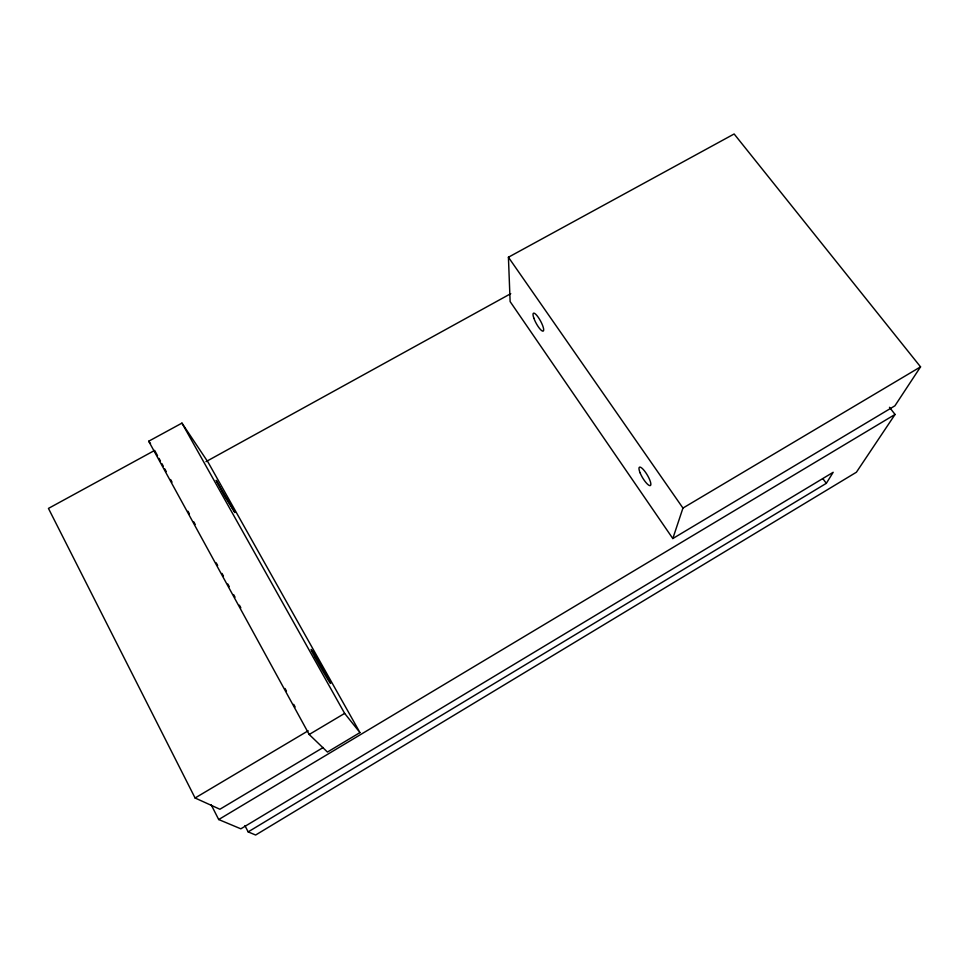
<?xml version="1.0" encoding="UTF-8"?>
<svg xmlns="http://www.w3.org/2000/svg" width="969" height="969" viewBox="0 0 969 969"><rect width="100%" height="100%" fill="white"/><g stroke="black" fill="none" stroke-linecap="round" stroke-linejoin="round"><path stroke-width="1.45" d="M672.813 538.546L682.951 508.071L920.55 366.863L734.139 133.976L508.422 257.233L510.13 301.589L672.813 538.546L894.92 405.805L920.55 366.863M244.915 825.6L248.161 831.886L826.327 483.325L833.183 472.291L240.845 828.822L218.703 819.544L211.169 804.754M889.469 407.295L895.053 414.453L856.402 472.23L255.634 835.024L248.161 831.886M359.959 732.588L327.437 752.053L309.196 734.49L148.705 441.222L181.954 423.114L208.19 462.407L359.959 732.588L344.649 713.402L181.954 423.114M218.703 819.544L895.053 414.453M323.222 747.499L219.902 809.248L195.084 797.996L48.45 508.41L154.652 450.415L157.547 455.709M195.084 797.996L308.166 730.796M309.196 734.49L344.649 713.402M205.985 461.656L510.748 293.668M148.705 441.222L150.51 443.596M822.911 478.734L826.327 483.325M508.422 257.233L682.951 508.071M159.001 458.349L160.442 460.99M161.896 463.642L163.337 466.283M164.791 468.923L166.232 471.576M170.58 479.51L172.034 482.15M187.962 511.244L189.415 513.897M193.752 521.831L195.205 524.471M216.208 562.832L217.65 565.472M221.998 573.406L223.439 576.058M227.788 583.992L229.241 586.633M233.577 594.566L235.031 597.219M239.379 605.153L240.821 607.793M284.995 688.474L286.449 691.115M293.692 704.342L295.133 706.982M234.837 512.48L224.663 496.176L216.172 480.297L234.837 512.48M533.81 318.074A10.211 2.471 61.4 0 0 543.064 331.156A10.211 2.471 61.4 0 0 538.158 317.154A10.211 2.471 61.4 0 0 533.81 318.074M640.061 472.739A10.683 2.725 59.2 0 0 650.32 485.566A10.683 2.725 59.2 0 0 644.361 470.752A10.683 2.725 59.2 0 0 640.061 472.739M315.07 657.357A19.537 0.642 60.2 0 0 330.574 683.411A19.537 0.642 60.2 0 0 317.105 658.666A19.537 0.642 60.2 0 0 315.07 657.357"/></g></svg>
